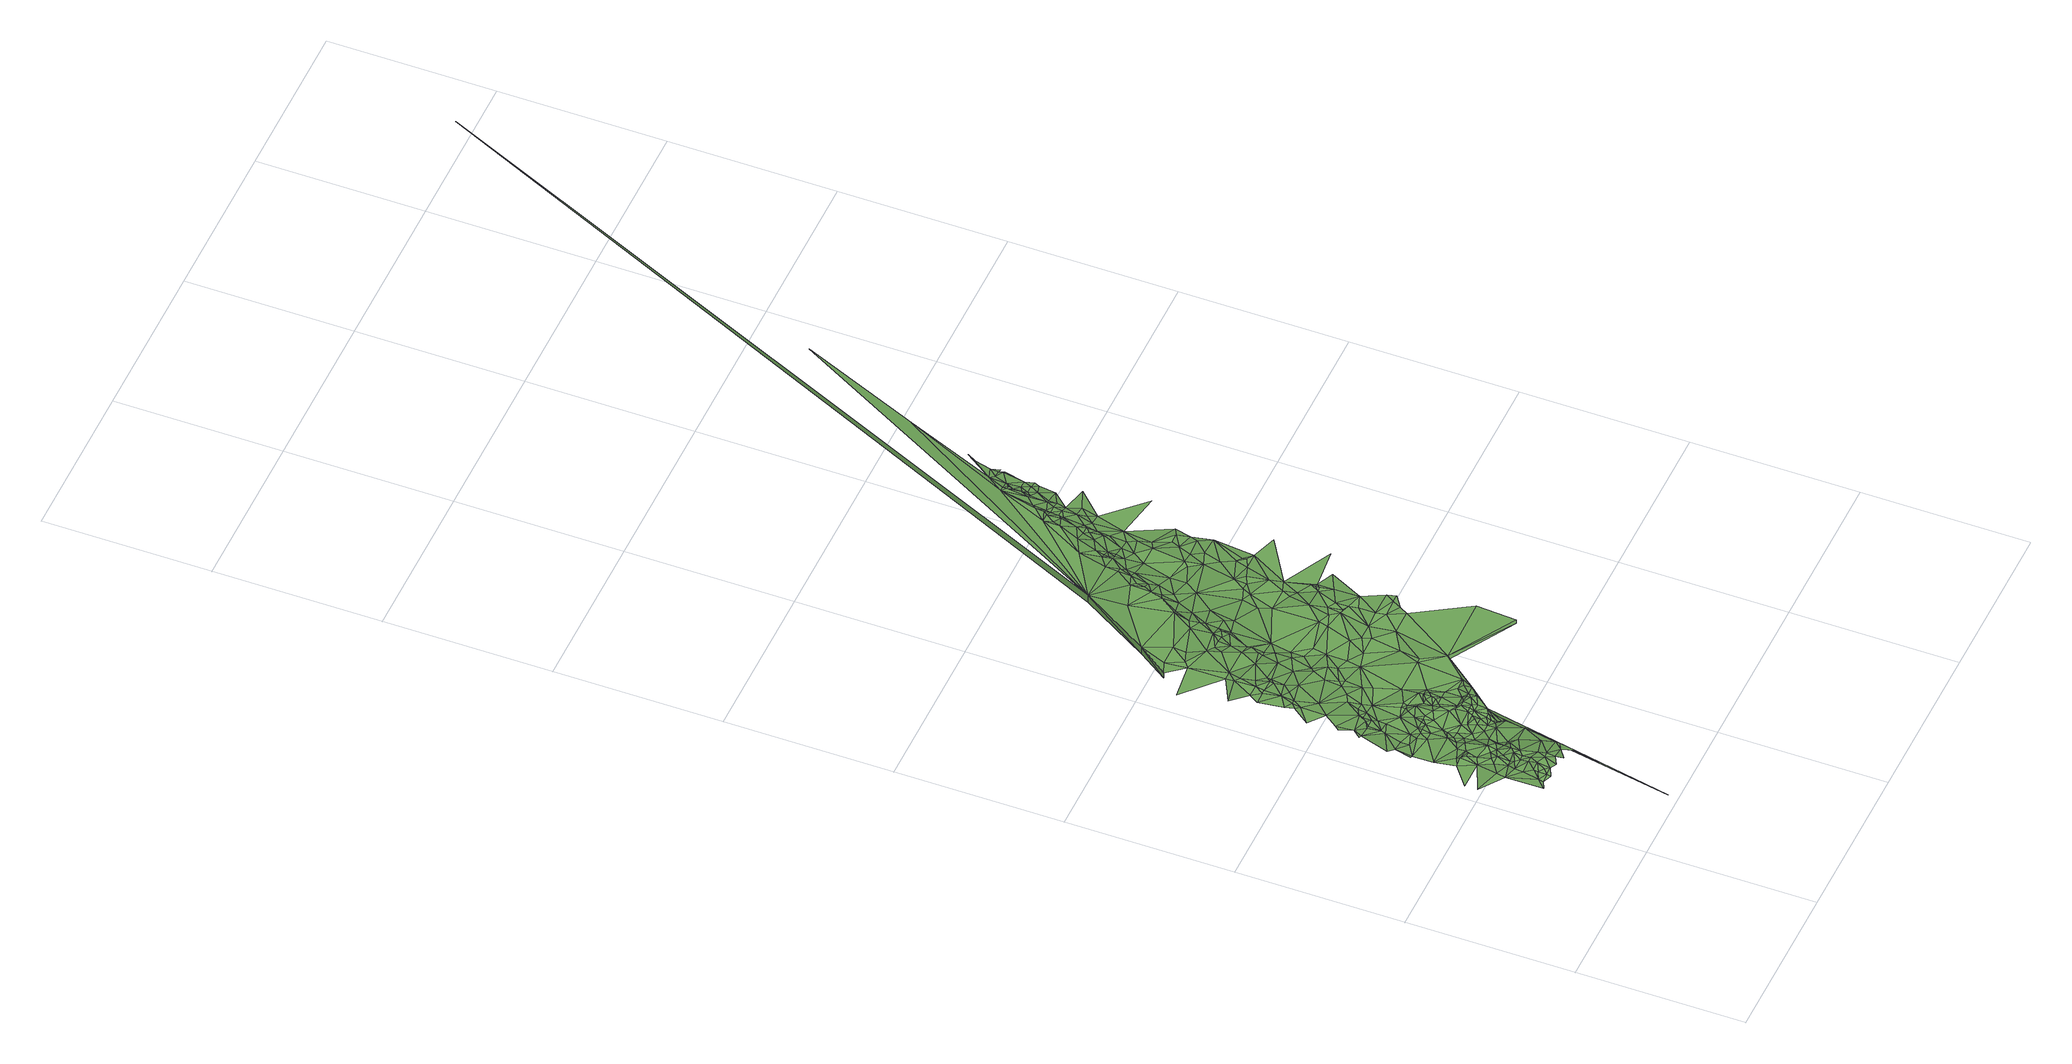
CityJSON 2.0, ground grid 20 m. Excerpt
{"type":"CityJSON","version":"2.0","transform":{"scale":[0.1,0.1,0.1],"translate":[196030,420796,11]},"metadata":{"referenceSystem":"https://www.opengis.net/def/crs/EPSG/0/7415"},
"CityObjects":{
"plantcover1":{"type":"PlantCover","attributes":{"3df_class":"Forest","bgt_fysiekvoorkomen":"groenvoorziening","bgt_status":"bestaand","identificatienamespace":"NL.IMGeo","begroeidterreindeeloptalud":"true","plus_fysiekvoorkomen":"gras- en kruidachtigen","relatievehoogteligging":0,"aantal_punten":0},"geometry":[{"type":"MultiSurface","lod":"1","boundaries":[[[0,1,2]],[[3,4,5]],[[5,0,3]],[[6,2,1]],[[5,4,7]],[[8,9,6]],[[5,10,0]],[[11,7,4]],[[5,7,12]],[[10,5,13]],[[5,12,13]],[[10,14,0]],[[15,1,0]],[[11,16,7]],[[12,7,17]],[[14,15,0]],[[1,18,6]],[[7,16,17]],[[1,15,18]],[[12,19,13]],[[12,17,19]],[[20,10,13]],[[21,8,22]],[[8,6,23]],[[10,20,14]],[[17,16,19]],[[8,23,22]],[[15,14,24]],[[20,13,19]],[[6,25,23]],[[6,18,26]],[[27,28,29]],[[24,14,30]],[[14,20,30]],[[25,6,31]],[[31,6,26]],[[32,33,16]],[[16,33,19]],[[34,15,24]],[[18,15,35]],[[21,22,36]],[[23,25,37]],[[20,19,38]],[[35,15,34]],[[26,18,35]],[[22,23,39]],[[37,25,31]],[[19,33,38]],[[30,20,38]],[[40,33,32]],[[41,28,21]],[[34,24,42]],[[39,23,37]],[[28,43,29]],[[30,42,24]],[[44,35,34]],[[45,30,38]],[[31,26,46]],[[39,37,31]],[[26,35,46]],[[44,34,42]],[[42,30,45]],[[36,22,39]],[[40,47,33]],[[48,29,49]],[[33,50,38]],[[45,38,50]],[[50,33,47]],[[51,21,36]],[[52,35,44]],[[39,31,53]],[[28,54,43]],[[29,43,55]],[[42,45,56]],[[57,40,58]],[[53,31,46]],[[49,59,48]],[[45,50,56]],[[46,35,52]],[[44,42,60]],[[57,47,40]],[[41,21,51]],[[42,56,60]],[[54,28,41]],[[52,44,60]],[[61,62,59]],[[29,55,49]],[[36,39,63]],[[53,46,52]],[[39,53,63]],[[64,50,47]],[[52,60,65]],[[56,66,60]],[[43,67,55]],[[68,69,61]],[[63,70,36]],[[64,56,50]],[[59,71,61]],[[52,72,53]],[[43,54,67]],[[51,36,70]],[[47,57,73]],[[52,65,72]],[[74,59,49]],[[65,60,66]],[[74,71,59]],[[49,55,67]],[[53,75,63]],[[41,76,54]],[[77,57,78]],[[56,79,66]],[[47,73,64]],[[70,63,80]],[[53,72,81]],[[67,54,76]],[[51,70,82]],[[79,56,64]],[[41,51,83]],[[84,72,65]],[[66,85,65]],[[41,83,76]],[[80,82,70]],[[86,61,71]],[[77,73,57]],[[75,80,63]],[[53,81,75]],[[87,71,74]],[[88,68,61]],[[84,65,85]],[[72,84,81]],[[89,51,82]],[[77,90,91]],[[92,67,76]],[[79,85,66]],[[74,49,93]],[[49,67,93]],[[86,71,87]],[[94,76,83]],[[95,83,51]],[[96,97,98]],[[99,87,74]],[[100,82,80]],[[76,94,92]],[[88,97,68]],[[89,95,51]],[[86,88,61]],[[101,96,98]],[[75,102,80]],[[100,89,82]],[[102,100,80]],[[99,86,87]],[[83,103,94]],[[104,99,74]],[[104,74,93]],[[105,75,81]],[[95,103,83]],[[103,92,94]],[[84,85,106]],[[107,67,92]],[[84,106,81]],[[91,73,77]],[[102,75,105]],[[91,64,73]],[[108,109,110]],[[91,79,64]],[[91,85,79]],[[111,86,99]],[[93,67,107]],[[112,95,89]],[[113,114,101]],[[100,112,89]],[[92,103,115]],[[111,88,86]],[[112,100,102]],[[113,101,98]],[[98,97,116]],[[106,105,81]],[[92,115,117]],[[118,103,95]],[[119,114,120]],[[121,111,99]],[[121,99,104]],[[104,93,107]],[[91,90,109]],[[105,122,102]],[[106,85,91]],[[113,120,114]],[[123,112,102]],[[115,103,124]],[[98,125,113]],[[121,88,111]],[[117,107,92]],[[123,102,122]],[[126,97,88]],[[124,103,118]],[[98,116,125]],[[127,128,119]],[[115,124,117]],[[113,125,120]],[[97,126,116]],[[119,120,127]],[[129,88,121]],[[105,106,130]],[[112,131,95]],[[130,122,105]],[[118,132,124]],[[117,124,132]],[[131,118,95]],[[133,128,134]],[[104,107,135]],[[121,104,135]],[[136,123,122]],[[126,88,129]],[[107,117,137]],[[138,112,123]],[[125,139,120]],[[128,127,140]],[[132,118,141]],[[142,130,106]],[[143,106,91]],[[127,120,144]],[[145,122,130]],[[146,129,121]],[[136,122,145]],[[117,132,147]],[[148,123,136]],[[125,116,149]],[[150,107,137]],[[127,144,140]],[[106,143,142]],[[137,117,147]],[[131,141,118]],[[134,128,140]],[[130,142,151]],[[148,138,123]],[[145,130,152]],[[153,133,134]],[[146,121,135]],[[126,129,146]],[[132,141,147]],[[151,152,130]],[[138,154,112]],[[107,150,155]],[[107,155,135]],[[131,112,154]],[[148,136,145]],[[144,120,156]],[[125,149,139]],[[120,139,157]],[[116,126,158]],[[159,142,143]],[[137,147,150]],[[143,91,109]],[[151,142,160]],[[142,159,160]],[[140,144,161]],[[145,162,148]],[[162,145,152]],[[131,163,141]],[[164,152,151]],[[156,120,157]],[[162,138,148]],[[160,164,151]],[[165,166,153]],[[141,167,147]],[[146,158,126]],[[168,155,150]],[[150,147,168]],[[163,167,141]],[[164,162,152]],[[134,140,169]],[[155,170,135]],[[156,161,144]],[[159,143,109]],[[162,171,138]],[[172,169,140]],[[160,159,109]],[[161,172,140]],[[155,168,170]],[[173,154,138]],[[139,149,157]],[[171,173,138]],[[131,174,163]],[[131,154,174]],[[164,160,109]],[[116,158,175]],[[147,176,168]],[[109,162,164]],[[147,167,176]],[[162,177,171]],[[163,178,167]],[[116,179,149]],[[154,173,174]],[[171,177,173]],[[174,178,163]],[[180,146,135]],[[153,134,181]],[[177,162,182]],[[134,169,181]],[[156,183,161]],[[183,156,157]],[[162,109,182]],[[172,161,184]],[[173,185,174]],[[177,185,173]],[[167,186,176]],[[180,158,146]],[[170,168,187]],[[178,188,167]],[[175,179,116]],[[189,135,170]],[[183,184,161]],[[187,168,176]],[[167,190,186]],[[191,178,174]],[[188,190,167]],[[165,153,181]],[[192,185,177]],[[182,192,177]],[[186,193,176]],[[194,174,185]],[[191,188,178]],[[195,182,109]],[[169,172,196]],[[157,149,197]],[[165,198,199]],[[135,200,180]],[[187,176,193]],[[194,191,174]],[[183,157,197]],[[190,193,186]],[[191,190,188]],[[175,158,180]],[[200,135,189]],[[172,184,196]],[[201,185,192]],[[187,189,170]],[[196,181,169]],[[192,182,195]],[[194,185,201]],[[191,202,190]],[[203,199,204]],[[202,193,190]],[[205,198,165]],[[184,183,206]],[[207,201,192]],[[208,195,109]],[[179,209,149]],[[195,207,192]],[[194,210,191]],[[194,201,207]],[[187,193,211]],[[210,202,191]],[[204,199,198]],[[202,211,193]],[[179,175,212]],[[209,197,149]],[[180,213,175]],[[175,213,212]],[[214,165,181]],[[187,211,189]],[[210,211,202]],[[207,215,194]],[[206,183,197]],[[208,207,195]],[[215,210,194]],[[214,205,165]],[[196,184,206]],[[198,205,216]],[[203,204,217]],[[196,218,181]],[[212,219,179]],[[220,215,207]],[[220,207,208]],[[221,109,108]],[[181,222,214]],[[213,223,212]],[[200,224,180]],[[225,211,210]],[[209,226,197]],[[209,179,219]],[[218,222,181]],[[216,204,198]],[[227,205,214]],[[227,216,205]],[[189,224,200]],[[180,224,213]],[[225,210,215]],[[223,219,212]],[[219,226,209]],[[225,215,220]],[[225,220,208]],[[228,197,226]],[[206,197,228]],[[229,189,211]],[[230,196,206]],[[208,109,231]],[[218,196,232]],[[213,224,223]],[[230,232,196]],[[214,222,233]],[[225,229,211]],[[222,218,234]],[[230,206,235]],[[235,206,228]],[[189,229,224]],[[233,222,234]],[[236,228,226]],[[237,226,219]],[[238,227,214]],[[238,216,227]],[[232,230,239]],[[218,232,240]],[[237,219,223]],[[241,223,224]],[[239,230,235]],[[218,242,234]],[[231,225,208]],[[237,236,226]],[[243,214,233]],[[244,233,234]],[[232,239,240]],[[242,218,240]],[[245,235,228]],[[236,245,228]],[[221,231,109]],[[241,237,223]],[[246,204,216]],[[243,233,244]],[[244,234,247]],[[239,235,248]],[[240,239,248]],[[243,238,214]],[[249,241,224]],[[250,245,236]],[[235,245,248]],[[234,242,251]],[[242,240,248]],[[250,236,237]],[[217,204,252]],[[225,231,229]],[[243,244,247]],[[247,234,251]],[[224,229,253]],[[238,246,216]],[[249,224,253]],[[241,254,237]],[[242,248,255]],[[251,242,255]],[[247,256,243]],[[231,257,229]],[[257,253,229]],[[241,249,254]],[[256,247,251]],[[258,238,243]],[[259,204,246]],[[260,243,256]],[[255,256,251]],[[245,250,261]],[[237,262,250]],[[238,258,263]],[[245,261,248]],[[256,255,260]],[[243,260,264]],[[243,264,258]],[[252,204,259]],[[263,246,238]],[[255,248,265]],[[253,266,249]],[[249,267,254]],[[237,254,262]],[[217,252,268]],[[269,257,231]],[[255,270,260]],[[269,253,257]],[[249,266,267]],[[260,270,264]],[[258,271,263]],[[263,272,246]],[[258,264,271]],[[270,255,265]],[[262,261,250]],[[271,272,263]],[[269,266,253]],[[273,265,248]],[[264,270,274]],[[275,231,221]],[[246,276,259]],[[272,276,246]],[[264,274,271]],[[248,261,277]],[[266,278,267]],[[265,274,270]],[[267,279,254]],[[280,272,271]],[[248,277,273]],[[266,269,278]],[[254,279,262]],[[281,269,231]],[[280,276,272]],[[282,259,276]],[[261,262,283]],[[278,279,267]],[[284,252,259]],[[265,285,274]],[[284,259,282]],[[286,276,280]],[[274,287,271]],[[279,283,262]],[[278,269,288]],[[285,265,273]],[[282,276,286]],[[271,287,280]],[[275,289,231]],[[261,283,290]],[[261,290,277]],[[291,286,280]],[[292,281,231]],[[278,293,279]],[[292,231,289]],[[288,294,278]],[[295,284,282]],[[279,296,283]],[[288,269,281]],[[278,294,297]],[[274,285,287]],[[298,282,286]],[[283,296,290]],[[291,280,287]],[[293,278,297]],[[284,299,252]],[[300,295,282]],[[273,277,301]],[[302,284,295]],[[296,279,303]],[[298,286,291]],[[303,279,293]],[[285,273,301]],[[300,302,295]],[[282,298,300]],[[304,277,290]],[[296,303,305]],[[302,306,284]],[[305,303,293]],[[252,299,307]],[[300,306,302]],[[281,308,288]],[[301,277,309]],[[288,310,294]],[[311,291,287]],[[309,277,304]],[[306,299,284]],[[290,296,312]],[[313,287,285]],[[294,314,297]],[[313,285,301]],[[314,293,297]],[[298,291,315]],[[312,296,305]],[[314,305,293]],[[304,290,316]],[[310,288,308]],[[300,298,317]],[[307,318,252]],[[300,317,306]],[[291,311,315]],[[290,312,316]],[[310,319,294]],[[294,319,314]],[[320,299,306]],[[309,304,316]],[[301,321,313]],[[322,287,313]],[[298,315,317]],[[323,320,306]],[[307,299,320]],[[306,317,323]],[[324,305,314]],[[312,305,324]],[[325,310,308]],[[301,309,326]],[[321,301,326]],[[322,313,321]],[[327,309,316]],[[328,316,312]],[[329,311,287]],[[310,325,319]],[[330,307,320]],[[331,312,324]],[[332,312,331]],[[323,330,320]],[[328,312,332]],[[327,316,328]],[[322,329,287]],[[333,323,317]],[[327,326,309]],[[317,315,333]],[[315,311,334]],[[335,331,324]],[[335,332,331]],[[322,321,336]],[[337,307,330]],[[328,332,335]],[[318,307,337]],[[336,321,326]],[[252,318,338]],[[339,324,314]],[[327,328,335]],[[340,330,323]],[[323,333,340]],[[339,335,324]],[[337,330,341]],[[311,329,334]],[[342,337,341]],[[322,336,343]],[[344,318,337]],[[333,315,345]],[[341,330,346]],[[344,337,342]],[[315,334,345]],[[343,336,326]],[[346,330,340]],[[347,342,341]],[[347,341,346]],[[347,344,342]],[[340,348,346]],[[322,349,329]],[[326,327,350]],[[347,346,348]],[[351,322,343]],[[344,352,318]],[[333,353,340]],[[322,351,349]],[[334,329,345]],[[327,335,354]],[[348,340,355]],[[343,326,350]],[[344,347,356]],[[347,348,355]],[[345,357,333]],[[355,340,353]],[[329,358,345]],[[333,357,353]],[[344,356,352]],[[349,359,329]],[[351,343,360]],[[318,352,361]],[[252,338,362]],[[329,359,358]],[[343,350,360]],[[360,363,351]],[[347,355,364]],[[345,358,365]],[[365,357,345]],[[347,364,356]],[[355,353,366]],[[360,350,363]],[[338,318,361]],[[352,356,367]],[[327,368,350]],[[353,357,369]],[[349,351,370]],[[353,369,366]],[[349,370,359]],[[363,370,351]],[[359,371,358]],[[352,367,372]],[[367,356,373]],[[352,372,361]],[[374,355,366]],[[356,364,373]],[[364,355,374]],[[357,375,369]],[[365,376,357]],[[358,371,365]],[[350,370,363]],[[357,376,375]],[[367,373,377]],[[359,370,371]],[[367,377,372]],[[364,378,373]],[[379,338,361]],[[374,378,364]],[[366,369,380]],[[373,378,377]],[[365,381,376]],[[369,375,380]],[[374,366,380]],[[371,382,365]],[[372,383,361]],[[376,381,375]],[[361,383,379]],[[372,377,384]],[[382,381,365]],[[385,338,379]],[[378,384,377]],[[374,380,378]],[[370,382,371]],[[383,385,379]],[[372,384,386]],[[383,372,386]],[[375,381,387]],[[385,388,338]],[[375,387,380]],[[378,389,384]],[[380,389,378]],[[388,390,338]],[[383,391,385]],[[381,382,387]],[[391,383,386]],[[392,388,385]],[[385,391,392]],[[386,384,393]],[[389,393,384]],[[388,394,390]],[[388,392,394]],[[380,395,389]],[[391,386,396]],[[362,338,390]],[[392,391,396]],[[390,394,397]],[[386,393,396]],[[398,394,392]],[[252,362,399]],[[389,400,393]],[[392,396,398]],[[389,395,400]],[[394,401,397]],[[362,390,397]],[[394,398,401]],[[396,393,402]],[[398,396,402]],[[400,403,393]],[[404,397,401]],[[400,395,403]],[[405,395,380]],[[398,402,406]],[[393,403,402]],[[362,397,404]],[[401,398,406]],[[401,407,404]],[[401,406,408]],[[404,409,362]],[[410,404,407]],[[409,404,410]],[[401,408,411]],[[407,401,411]],[[409,412,362]],[[406,402,413]],[[407,414,410]],[[410,415,409]],[[395,416,403]],[[409,417,412]],[[406,413,408]],[[411,414,407]],[[409,415,417]],[[403,416,402]],[[412,418,362]],[[419,415,410]],[[414,419,410]],[[412,417,420]],[[408,413,411]],[[417,415,420]],[[411,421,414]],[[419,420,415]],[[414,421,419]],[[412,420,418]],[[421,411,422]],[[411,413,422]],[[419,423,420]],[[421,423,419]],[[418,420,424]],[[423,421,425]],[[421,422,425]],[[420,426,424]],[[420,423,426]],[[427,418,424]],[[424,426,428]],[[427,424,428]],[[423,429,426]],[[428,426,429]],[[430,418,427]],[[428,431,427]],[[362,418,399]],[[432,418,430]],[[399,433,252]],[[268,252,434]]]}]}
},
"vertices":[
[39,182,16],[39,192,18],[9,202,17],[39,137,16],[49,142,15],[49,147,17],[44,217,17],[59,142,17],[34,237,17],[9,217,17],[54,167,16],[59,137,16],[59,152,17],[59,157,18],[54,177,17],[59,187,14],[69,142,18],[64,147,19],[54,202,15],[69,157,21],[69,167,18],[29,262,17],[44,242,17],[44,237,20],[64,182,17],[49,232,20],[59,207,17],[24,287,20],[29,287,17],[29,307,20],[69,177,17],[54,222,17],[74,137,21],[79,152,22],[64,187,15],[64,202,17],[59,247,16],[54,232,20],[74,167,20],[59,237,17],[84,142,22],[59,282,17],[74,187,20],[44,297,17],[69,197,16],[74,177,18],[69,212,15],[84,152,23],[19,312,24],[49,327,18],[84,162,21],[69,262,18],[74,207,16],[74,217,19],[54,292,19],[44,307,17],[79,182,20],[99,142,19],[84,132,23],[29,347,25],[79,192,20],[34,357,25],[24,347,27],[69,242,18],[104,167,18],[84,202,16],[89,197,17],[59,302,17],[29,377,28],[24,372,29],[69,252,15],[44,347,23],[84,212,15],[109,152,17],[49,332,20],[84,237,11],[64,292,18],[109,147,17],[104,127,18],[99,192,15],[79,247,14],[89,222,13],[74,257,15],[69,282,17],[89,212,11],[94,202,12],[54,352,22],[49,347,21],[59,362,23],[79,267,15],[99,97,15],[119,192,14],[69,297,19],[64,332,17],[69,292,19],[79,272,17],[19,407,31],[39,392,30],[39,422,31],[59,347,21],[84,257,14],[34,427,32],[89,242,13],[79,292,17],[64,342,18],[99,232,12],[109,222,12],[79,322,17],[129,241,11],[129,241,16],[80,8,18],[59,357,21],[94,257,17],[39,432,33],[29,437,34],[79,297,19],[54,407,29],[84,307,18],[89,287,17],[24,467,35],[44,447,34],[69,357,20],[104,242,14],[99,252,14],[84,297,19],[44,432,32],[74,382,22],[39,467,35],[29,477,37],[69,367,21],[109,232,12],[109,277,17],[89,297,20],[14,497,35],[44,502,36],[84,357,17],[109,247,16],[89,317,19],[114,257,18],[54,442,32],[44,477,37],[99,292,20],[119,227,8],[124,217,11],[44,467,35],[114,242,13],[79,367,20],[99,312,20],[114,252,15],[69,437,31],[94,322,17],[119,232,10],[119,237,13],[44,512,35],[114,272,17],[94,327,17],[59,462,34],[64,452,31],[84,387,23],[124,222,9],[124,227,6],[59,467,35],[119,252,17],[109,287,19],[124,237,14],[44,557,35],[2,552,34],[109,297,17],[99,322,17],[49,497,37],[99,327,19],[119,257,20],[54,482,35],[119,267,20],[119,272,17],[94,397,22],[109,307,17],[124,257,20],[114,292,17],[94,417,24],[104,377,19],[54,512,35],[129,252,17],[64,467,33],[64,472,34],[124,267,21],[114,307,18],[119,317,20],[119,297,18],[119,337,17],[119,302,20],[124,292,18],[134,262,20],[119,312,20],[134,272,17],[139,257,20],[79,492,34],[89,452,28],[39,582,37],[27,578,35],[109,367,17],[134,267,20],[124,307,20],[27,578,27],[52,614,37],[49,562,37],[94,472,29],[139,267,19],[149,267,20],[99,432,27],[134,292,17],[129,312,17],[99,402,23],[104,397,21],[74,547,37],[144,282,17],[64,582,38],[52,614,27],[89,512,34],[114,422,24],[149,277,19],[186,311,11],[79,532,37],[119,412,21],[134,392,17],[159,282,17],[104,437,25],[64,567,36],[109,462,27],[164,337,17],[99,492,28],[186,311,17],[99,497,30],[84,542,35],[94,527,34],[109,482,27],[119,452,24],[134,432,21],[99,577,37],[104,492,28],[104,507,30],[134,407,20],[104,512,29],[104,552,34],[94,542,35],[119,467,24],[114,602,38],[104,542,32],[124,492,24],[154,397,17],[134,447,24],[114,537,30],[103,698,37],[174,362,16],[164,417,20],[119,537,28],[114,547,31],[169,337,18],[114,572,34],[104,652,39],[119,552,28],[174,457,24],[174,447,21],[109,582,37],[119,567,30],[139,542,25],[179,397,17],[174,407,19],[103,698,27],[199,377,17],[134,552,27],[129,587,29],[119,602,35],[169,527,23],[144,572,25],[266,264,11],[129,622,38],[174,512,24],[194,407,18],[199,442,21],[139,607,28],[229,377,17],[134,637,38],[189,452,23],[134,662,39],[174,547,23],[139,627,32],[164,597,24],[219,397,17],[266,264,17],[194,477,24],[149,617,28],[269,312,17],[209,437,23],[214,407,20],[139,647,37],[199,457,23],[214,427,20],[154,637,29],[149,682,38],[149,647,32],[184,542,24],[139,657,38],[204,442,21],[199,502,23],[209,452,23],[149,667,37],[149,697,39],[234,387,18],[204,512,23],[239,397,19],[174,612,24],[219,477,22],[189,552,24],[229,432,22],[174,632,24],[209,497,21],[159,667,32],[159,732,38],[244,407,20],[154,682,37],[199,552,23],[199,567,24],[159,677,33],[229,462,21],[249,397,18],[214,532,23],[219,517,21],[224,487,23],[209,607,22],[169,697,34],[224,477,23],[224,482,23],[184,667,24],[199,622,22],[229,482,21],[209,557,23],[164,707,37],[189,787,38],[249,472,22],[179,687,28],[169,702,35],[169,707,35],[224,562,21],[169,717,38],[204,627,24],[174,697,32],[179,707,31],[179,697,31],[219,592,23],[244,562,21],[229,577,21],[179,742,37],[194,682,24],[279,487,20],[194,697,26],[189,727,32],[209,667,24],[219,627,21],[224,612,24],[234,567,23],[189,767,38],[214,847,39],[234,572,22],[204,722,27],[224,642,22],[209,697,22],[194,742,32],[274,552,21],[214,687,23],[249,612,21],[239,627,23],[199,752,33],[199,737,31],[209,717,24],[219,672,22],[229,652,21],[204,742,31],[209,732,25],[194,777,36],[224,707,21],[239,652,23],[244,637,21],[204,772,34],[209,747,28],[199,787,38],[209,772,31],[249,657,21],[204,792,37],[219,742,24],[204,802,38],[209,777,32],[209,787,33],[224,762,26],[209,792,34],[234,742,21],[219,777,30],[209,807,36],[219,787,32],[274,977,38],[229,752,22],[224,797,31],[229,777,25],[239,762,21],[219,817,36],[279,697,21],[229,787,28],[224,817,33],[229,797,28],[219,842,39],[224,827,36],[234,812,31],[219,847,39],[249,797,22],[229,822,32],[224,837,36],[264,772,20],[224,842,38],[229,867,37],[234,832,32],[229,847,36],[239,822,31],[249,817,25],[244,832,30],[234,862,36],[249,822,28],[244,857,35],[244,872,35],[244,862,34],[249,857,31],[249,892,35],[249,862,32],[254,902,36],[334,1122,40],[512,1611,37]
]}
